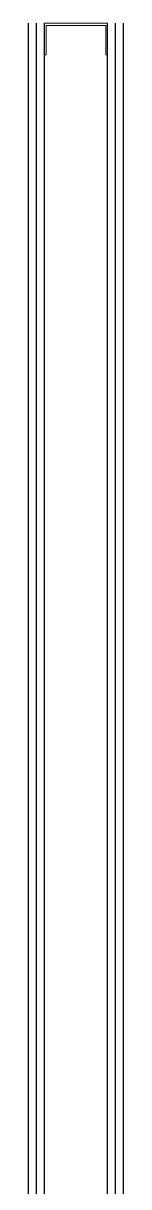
# Model space of a CAD drawing. Header units: inches. Extents: x -772 to 6765, y -813 to 4093.
# Drawn here: x 2967.5 to 2982.5, y 118.6 to 303.8 of the extents above; entities that cross this region are included whole.
import ezdxf

# ---------------------------------------------------------------- set-up
doc = ezdxf.new("R2010")
doc.units = ezdxf.units.IN
doc.header["$MEASUREMENT"] = 0
doc.layers.add('FHM_BEYAZ ALÇIPAN', color=7, linetype='Continuous')
doc.layers.add('Sedef İnşaat_KDP100', color=40, linetype='Continuous', lineweight=18)

# ---------------------------------------------------------------- blocks, each defined once
blk = doc.blocks.new('KDP 100')
at = {"layer": 'Sedef İnşaat_KDP100', "linetype": 'Continuous'}
blk.add_lwpolyline([(5, 9.7), (0.35, 9.7), (0.35, 0.3), (5, 0.3), (5, 0), (0, 0), (0, 10), (5, 10)], close=True, dxfattribs=at)

msp = doc.modelspace()

# ---------------------------------------------------------------- linework, layer by layer
at = {"layer": 'FHM_BEYAZ ALÇIPAN'}
for points in [[(2967.5, -40), (2967.5, 303.786)], [(2968.75, -40), (2968.75, 303.786)], [(2970, -40), (2970, 303.786)], [(2980, -40), (2980, 303.786)], [(2981.25, -40), (2981.25, 303.786)], [(2982.5, -40), (2982.5, 303.786)]]:
    msp.add_lwpolyline(points, dxfattribs=at)

# ---------------------------------------------------------------- block references
at = {"layer": 'Sedef İnşaat_KDP100', "xscale": -1, "rotation": 90}
msp.add_blockref('KDP 100', (2980, 303.786), dxfattribs=at)

doc.saveas('drawing.dxf')
